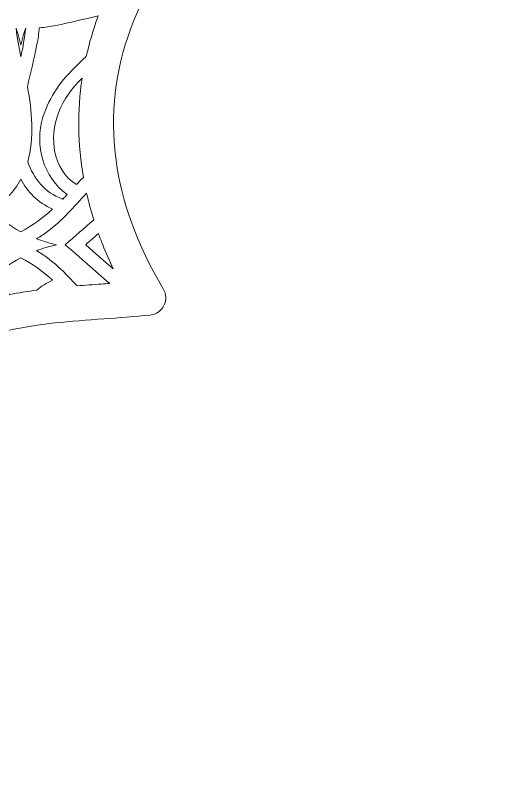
# Model space of a CAD drawing. Header units: inches. Extents: x 48 to 3590, y -2173 to -247.
# Drawn here: x 3355.4 to 3582, y -945 to -590.5 of the extents above; entities that cross this region are included whole.
import ezdxf

# ---------------------------------------------------------------- set-up
doc = ezdxf.new("R2010")
doc.units = ezdxf.units.IN
doc.header["$MEASUREMENT"] = 0
doc.layers.add('Layer 1', color=7, linetype='Continuous')

# ---------------------------------------------------------------- blocks, each defined once
blk = doc.blocks.new('block 10')
at = {"layer": 'Layer 1', "lineweight": 0}
for points, knots in [([(3581.59, -263.54), (3581.19, -260.39), (3579.01, -257.77), (3575.99, -256.8), (3572.28, -255.61), (3568.64, -255.03), (3564.84, -255.03), (3562.6, -255.03), (3560.28, -255.23), (3557.56, -255.66), (3464.13, -270.36), (3384.1, -309.42), (3319.71, -371.76), (3289.63, -400.89), (3263.31, -434.36), (3241, -463.45), (3230.73, -476.84), (3224.82, -496.27), (3226.63, -510.7), (3229.6, -534.42), (3225.31, -557.2), (3212.72, -584.57), (3212.27, -585.48), (3210.24, -587.13), (3209.36, -587.35), (3199.7, -588.6), (3189.65, -589.24), (3179.01, -589.93), (3178.35, -589.97), (3177.68, -590.01), (3177, -590.06), (3190.27, -534.06), (3179.55, -480.22), (3144.39, -425.84), (3142.42, -422.79), (3138.66, -421.41), (3135.18, -422.46), (3131.7, -423.51), (3129.34, -426.73), (3129.38, -430.37), (3129.78, -462.2), (3111.15, -483.7), (3091.42, -506.46), (3071.91, -528.97), (3051.37, -538.58), (3022.76, -538.58), (3020.54, -538.58), (3018.23, -538.52), (3015.9, -538.4), (2985.95, -536.86), (2957.67, -535.42), (2935.12, -513.01), (2932.53, -510.45), (2928.55, -509.91), (2925.37, -511.69), (2922.2, -513.47), (2920.59, -517.15), (2921.44, -520.7), (2936.55, -583.9), (2967.94, -628.98), (3017.25, -658.15), (3016.94, -658.43), (3016.63, -658.71), (3016.33, -658.99), (3008.03, -666.56), (3000.2, -673.7), (2992.37, -680.4), (2992.1, -680.58), (2991.48, -680.79), (2991.06, -680.86), (2970.61, -673.98), (2947.49, -664.23), (2930.29, -644.36), (2921, -633.63), (2908.98, -625.02), (2897.31, -620.72), (2883.68, -615.7), (2867.86, -612.5), (2847.54, -610.64), (2829.16, -608.95), (2810.94, -608.1), (2793.39, -608.1), (2708.39, -608.1), (2633.7, -627.22), (2565.07, -666.54), (2549.96, -675.19), (2535.46, -685.15), (2521.43, -694.78), (2515.08, -699.15), (2508.5, -703.66), (2502, -707.97), (2498.56, -710.24), (2497.36, -714.71), (2499.19, -718.4), (2499.19, -718.4), (2501.22, -722.47), (2501.22, -722.47), (2502.98, -726), (2507.01, -727.77), (2510.8, -726.67), (2542.51, -717.47), (2566.63, -713.36), (2588.99, -713.36), (2611.05, -713.36), (2630.94, -717.49), (2649.79, -725.98), (2700.51, -748.83), (2717.12, -796.5), (2726.68, -840.12), (2727.25, -842.72), (2729.05, -844.88), (2731.5, -845.9), (2733.96, -846.93), (2736.76, -846.69), (2739, -845.28), (2765.57, -828.52), (2790.36, -820.37), (2814.79, -820.37), (2830.35, -820.37), (2846.04, -823.82), (2861.44, -830.61), (2900.3, -847.75), (2925.69, -879.42), (2939.07, -927.4), (2939.85, -930.19), (2942.04, -932.36), (2944.83, -933.1), (2947.63, -933.84), (2950.61, -933.05), (2952.66, -931.01), (2956.43, -927.28), (2959.99, -923.63), (2963.46, -920.08), (2970.48, -912.89), (2977.11, -906.09), (2984.12, -900.05), (3009.2, -878.43), (3037.91, -867.01), (3067.15, -867.01), (3102.51, -867.01), (3134.74, -883.86), (3157.9, -914.47), (3172.11, -933.25), (3190.89, -938.36), (3210.78, -943.76), (3210.78, -943.76), (3214.13, -944.68), (3214.13, -944.68), (3214.85, -944.87), (3215.57, -944.97), (3216.29, -944.97), (3216.33, -944.97), (3216.38, -944.97), (3216.42, -944.96), (3220.88, -944.92), (3224.49, -941.28), (3224.49, -936.81), (3224.49, -934.62), (3223.62, -932.62), (3222.21, -931.16), (3220.36, -928.86), (3218.64, -926.82), (3217.05, -924.93), (3213.89, -921.17), (3211.39, -918.2), (3209.47, -915.13), (3205.02, -907.98), (3205.36, -901.02), (3210.37, -894.58), (3210.96, -894.03), (3213.09, -893.18), (3214.8, -893.18), (3214.8, -893.18), (3214.81, -893.18), (3214.82, -893.18), (3222.76, -894.08), (3227.69, -898.76), (3229.9, -907.48), (3230.74, -910.82), (3231.09, -914.49), (3231.54, -919.13), (3231.78, -921.6), (3232.04, -924.27), (3232.4, -927.19), (3232.83, -930.67), (3235.43, -933.48), (3238.86, -934.19), (3242.29, -934.89), (3245.79, -933.32), (3247.55, -930.29), (3258.69, -911.14), (3268.35, -891.75), (3264.32, -865.17), (3255.09, -804.23), (3291.21, -751.95), (3352.16, -738.02), (3366.49, -734.75), (3381.27, -733.69), (3396.91, -732.57), (3404.02, -732.06), (3411.37, -731.53), (3418.66, -730.78), (3421.43, -730.49), (3423.87, -728.8), (3425.11, -726.31), (3426.36, -723.82), (3426.25, -720.86), (3424.81, -718.47), (3400.25, -677.52), (3395.07, -636.65), (3409.43, -596.99), (3423.96, -556.86), (3455.15, -531.2), (3504.78, -518.54), (3507.32, -517.9), (3509.39, -516.07), (3510.35, -513.64), (3511.31, -511.21), (3511.05, -508.46), (3509.64, -506.25), (3509.64, -506.25), (3503.09, -495.98), (3503.09, -495.98), (3470.44, -444.96), (3465.21, -400.94), (3486.64, -357.44), (3499.49, -331.36), (3519.82, -309.54), (3550.63, -288.75), (3556.66, -284.68), (3563.01, -280.73), (3569.16, -276.91), (3572.06, -275.1), (3574.97, -273.29), (3577.86, -271.46), (3580.54, -269.77), (3581.99, -266.68), (3581.59, -263.54)], [0, 0, 0, 0, 1, 1, 1, 2, 2, 2, 3, 3, 3, 4, 4, 4, 5, 5, 5, 6, 6, 6, 7, 7, 7, 8, 8, 8, 9, 9, 9, 10, 10, 10, 11, 11, 11, 12, 12, 12, 13, 13, 13, 14, 14, 14, 15, 15, 15, 16, 16, 16, 17, 17, 17, 18, 18, 18, 19, 19, 19, 20, 20, 20, 21, 21, 21, 22, 22, 22, 23, 23, 23, 24, 24, 24, 25, 25, 25, 26, 26, 26, 27, 27, 27, 28, 28, 28, 29, 29, 29, 30, 30, 30, 31, 31, 31, 32, 32, 32, 33, 33, 33, 34, 34, 34, 35, 35, 35, 36, 36, 36, 37, 37, 37, 38, 38, 38, 39, 39, 39, 40, 40, 40, 41, 41, 41, 42, 42, 42, 43, 43, 43, 44, 44, 44, 45, 45, 45, 46, 46, 46, 47, 47, 47, 48, 48, 48, 49, 49, 49, 50, 50, 50, 51, 51, 51, 52, 52, 52, 53, 53, 53, 54, 54, 54, 55, 55, 55, 56, 56, 56, 57, 57, 57, 58, 58, 58, 59, 59, 59, 60, 60, 60, 61, 61, 61, 62, 62, 62, 63, 63, 63, 64, 64, 64, 65, 65, 65, 66, 66, 66, 67, 67, 67, 68, 68, 68, 69, 69, 69, 70, 70, 70, 71, 71, 71, 72, 72, 72, 73, 73, 73, 74, 74, 74, 75, 75, 75, 76, 76, 76, 77, 77, 77, 78, 78, 78, 79, 79, 79, 79]), ([(3394.09, -591.43), (3391.89, -597.51), (3390.15, -603.6), (3388.76, -609.71), (3387.24, -611.08), (3385.76, -612.51), (3384.36, -614.01), (3384.36, -614.01), (3384.36, -614.01), (3384.36, -614.01), (3377.27, -620.66), (3371.53, -628.47), (3368.47, -638.23), (3364.36, -651.35), (3368.67, -666.39), (3379.8, -674.38), (3379.58, -674.61), (3379.36, -674.85), (3379.15, -675.08), (3378.68, -675.59), (3378.22, -676.08), (3377.75, -676.56), (3377.66, -676.52), (3377.59, -676.48), (3377.49, -676.44), (3369.24, -673.48), (3364.09, -666.8), (3361.32, -659.04), (3364.31, -648.02), (3363.4, -635.17), (3361.2, -623.95), (3362.65, -617.29), (3364.43, -610.67), (3365.66, -604.12), (3366.14, -601.53), (3366.5, -598.95), (3366.74, -596.39), (3369.3, -596.16), (3371.87, -595.8), (3374.46, -595.32), (3381.02, -594.09), (3387.65, -592.31), (3394.32, -590.85), (3394.25, -591.05), (3394.17, -591.24), (3394.09, -591.43)], [0, 0, 0, 0, 1, 1, 1, 2, 2, 2, 3, 3, 3, 4, 4, 4, 5, 5, 5, 6, 6, 6, 7, 7, 7, 8, 8, 8, 9, 9, 9, 10, 10, 10, 11, 11, 11, 12, 12, 12, 13, 13, 13, 14, 14, 14, 15, 15, 15, 15]), ([(3358.11, -609.95), (3357.16, -605.5), (3356.34, -601.04), (3355.83, -596.56), (3356.17, -597.53), (3356.51, -598.5), (3356.81, -599.51), (3357.3, -601.14), (3357.73, -602.79), (3358.11, -604.45), (3358.49, -602.79), (3358.91, -601.14), (3359.4, -599.51), (3359.7, -598.5), (3360.04, -597.53), (3360.38, -596.56), (3359.88, -601.04), (3359.06, -605.5), (3358.11, -609.95)], [0, 0, 0, 0, 1, 1, 1, 2, 2, 2, 3, 3, 3, 4, 4, 4, 5, 5, 5, 6, 6, 6, 6]), ([(3387.39, -666.38), (3386.27, -667.49), (3385.17, -668.61), (3384.1, -669.75), (3372.85, -662.33), (3371.32, -648.21), (3375.74, -636.18), (3378.03, -629.92), (3382.03, -624.6), (3386.81, -619.94), (3384.45, -635.35), (3384.65, -650.84), (3387.39, -666.38)], [0, 0, 0, 0, 1, 1, 1, 2, 2, 2, 3, 3, 3, 4, 4, 4, 4]), ([(3343.26, -681.26), (3350.22, -678.07), (3354.98, -673.15), (3358.11, -667.26), (3361.23, -673.15), (3365.99, -678.07), (3372.96, -681.26), (3368.37, -685.44), (3363.51, -688.96), (3358.11, -691.8), (3352.7, -688.96), (3347.85, -685.44), (3343.26, -681.26)], [0, 0, 0, 0, 1, 1, 1, 2, 2, 2, 3, 3, 3, 4, 4, 4, 4]), ([(3395.74, -716.3), (3392.01, -716.56), (3388.24, -716.84), (3384.46, -717.14), (3380.14, -712.46), (3375.76, -707.83), (3370.62, -704.06), (3368.94, -702.83), (3367.22, -701.7), (3365.47, -700.66), (3366.89, -700.13), (3368.34, -699.63), (3369.85, -699.17), (3371.49, -698.69), (3373.13, -698.26), (3374.79, -697.88), (3374.79, -697.88), (3374.79, -697.88), (3374.79, -697.88), (3373.13, -697.5), (3371.49, -697.07), (3369.85, -696.58), (3368.34, -696.13), (3366.89, -695.63), (3365.47, -695.09), (3367.22, -694.05), (3368.94, -692.93), (3370.62, -691.7), (3377.52, -686.64), (3383.03, -680.04), (3388.91, -673.84), (3389.85, -677.95), (3390.96, -682.07), (3392.26, -686.19), (3387.8, -690.12), (3383.38, -694.09), (3378.87, -697.88), (3385.87, -703.76), (3392.65, -710.07), (3399.7, -716.01), (3398.38, -716.1), (3397.05, -716.2), (3395.74, -716.3)], [0, 0, 0, 0, 1, 1, 1, 2, 2, 2, 3, 3, 3, 4, 4, 4, 5, 5, 5, 6, 6, 6, 7, 7, 7, 8, 8, 8, 9, 9, 9, 10, 10, 10, 11, 11, 11, 12, 12, 12, 13, 13, 13, 14, 14, 14, 14]), ([(3401.35, -709.18), (3397.02, -705.45), (3392.77, -701.62), (3388.47, -697.88), (3390.46, -696.15), (3392.43, -694.4), (3394.41, -692.65), (3395.04, -694.39), (3395.73, -696.13), (3396.43, -697.88), (3397.92, -701.65), (3399.55, -705.41), (3401.35, -709.18)], [0, 0, 0, 0, 1, 1, 1, 2, 2, 2, 3, 3, 3, 4, 4, 4, 4]), ([(3352.85, -721.22), (3350.25, -718.54), (3347.09, -716.25), (3343.26, -714.5), (3347.85, -710.31), (3352.7, -706.8), (3358.11, -703.96), (3363.51, -706.8), (3368.37, -710.31), (3372.96, -714.5), (3370.18, -715.77), (3367.75, -717.32), (3365.64, -719.09), (3361.35, -719.67), (3357.09, -720.37), (3352.85, -721.22)], [0, 0, 0, 0, 1, 1, 1, 2, 2, 2, 3, 3, 3, 4, 4, 4, 5, 5, 5, 5])]:
    blk.add_open_spline(points, degree=3, knots=knots, dxfattribs=at)

msp = doc.modelspace()

# ---------------------------------------------------------------- block references
at = {"layer": 'Layer 1'}
msp.add_blockref('block 10', (0, 0), dxfattribs=at)

doc.saveas('drawing.dxf')
